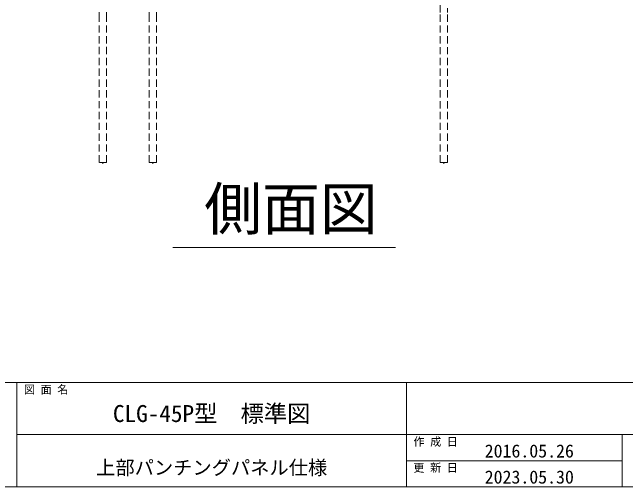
# Model space of a CAD drawing. Units: millimetres, scale not verified. Extents: x -9305 to 9305, y -6415 to 6415.
# Drawn here: x 1506 to 5584, y -6415 to -3258 of the extents above; entities that cross this region are included whole.
import ezdxf
from ezdxf.enums import TextEntityAlignment as Align

# ---------------------------------------------------------------- set-up
doc = ezdxf.new("R2010")
doc.units = ezdxf.units.MM
doc.header["$LTSCALE"] = 40
doc.linetypes.add('DASHED1', pattern=[1.8, 1.2, -0.6])
doc.linetypes.add('DOUBLE_CHAIN2', pattern=[12.8, 9, -1, 0.6, -0.6, 0.6, -1])
for name, color, linetype, lineweight in [('0-3_CLG-36', 134, 'Continuous', 18), ('0-8_TEXT', 134, 'Continuous', 18), ('0-B_図面枠', 134, 'Continuous', 18), ('0-C_寸法', 134, 'Continuous', 18)]:
    doc.layers.add(name, color=color, linetype=linetype, lineweight=lineweight)
doc.styles.add('ＭＳ ゴシック', font='')
doc.styles.get('ＭＳ ゴシック').set_extended_font_data('MS Gothic')

msp = doc.modelspace()

# ---------------------------------------------------------------- linework, layer by layer
at = {"layer": '0-3_CLG-36'}
for p, q in [((4351.25, -3259.03), (4351.25, -3205.1)), ((4399.85, -3231.42), (4399.85, -3259.03))]:
    msp.add_line(p, q, dxfattribs=at)
at = {"layer": '0-3_CLG-36', "linetype": 'DOUBLE_CHAIN2'}
for p, q in [((2084.53, -3257.28), (2084.53, -3280.28)), ((2133.13, -3257.28), (2133.13, -3280.28)), ((2417.03, -3257.28), (2417.03, -3280.28)), ((2465.63, -3257.28), (2465.63, -3280.28))]:
    msp.add_line(p, q, dxfattribs=at)
at = {"layer": '0-3_CLG-36', "linetype": 'DASHED1'}
for p, q in [((4351.25, -4257.42), (4351.25, -3259.03)), ((4399.85, -4257.42), (4399.85, -3259.03)), ((2133.13, -4257.28), (2133.13, -3280.28)), ((2417.03, -4257.28), (2417.03, -3280.28)), ((4351.25, -4257.42), (4399.85, -4257.42))]:
    msp.add_line(p, q, dxfattribs=at)
for points in [[(2133.13, -4257.28), (2084.53, -4257.28), (2084.53, -3280.28)], [(2417.03, -4257.28), (2465.63, -4257.28), (2465.63, -3280.28)]]:
    msp.add_lwpolyline(points, dxfattribs=at)
at = {"layer": '0-8_TEXT'}
msp.add_line((2573.23, -4823.58), (4054.08, -4823.58), dxfattribs=at)
at = {"layer": '0-B_図面枠'}
for p, q in [((-9304.61, -5721.47), (9304.61, -5721.47)), ((1537.28, -5721.47), (1537.28, -6414.98)), ((4126.39, -5721.47), (4126.39, -6414.98)), ((1537.28, -6068.22), (9304.61, -6068.22)), ((5559.65, -6068.22), (5559.65, -6414.98)), ((5559.65, -6241.6), (4126.39, -6241.6))]:
    msp.add_line(p, q, dxfattribs=at)
msp.add_lwpolyline([(-9304.61, -6414.98), (9304.61, -6414.98), (9304.61, 6414.98), (-9304.61, 6414.98)], close=True, dxfattribs=at)
at = {"layer": '0-C_寸法', "linetype": 'DASHED1'}
for p, q in [((2108.83, -4257.28), (2108.83, -4267.28)), ((2441.33, -4257.28), (2441.33, -4267.28)), ((4375.55, -4257.42), (4375.55, -4267.42))]:
    msp.add_line(p, q, dxfattribs=at)

# ---------------------------------------------------------------- texts
at = {"layer": '0-8_TEXT', "style": 'ＭＳ ゴシック'}
msp.add_text('側面図', height=281.5, dxfattribs=at).set_placement((2782.36, -4790.85), align=Align.BOTTOM_LEFT)
at = {"layer": '0-B_図面枠', "style": 'ＭＳ ゴシック'}
for s, height, p in [('図 面 名', 54.23, (1583.52, -5812.08)), ('CLG-45P型\u3000標準図', 113.3, (2175.28, -6018.59)), ('作 成 日\u3000', 54.23, (4172.62, -6158.84)), ('2016.05.26', 87.12, (4646.41, -6246.68)), ('上部パンチングパネル仕様', 93.84, (2063.84, -6362.7)), ('更 新 日\u3000', 54.23, (4172.62, -6332.22)), ('2023.05.30', 87.12, (4646.41, -6420.06))]:
    msp.add_text(s, height=height, dxfattribs=at).set_placement(p, align=Align.BOTTOM_LEFT)

doc.saveas('drawing.dxf')
